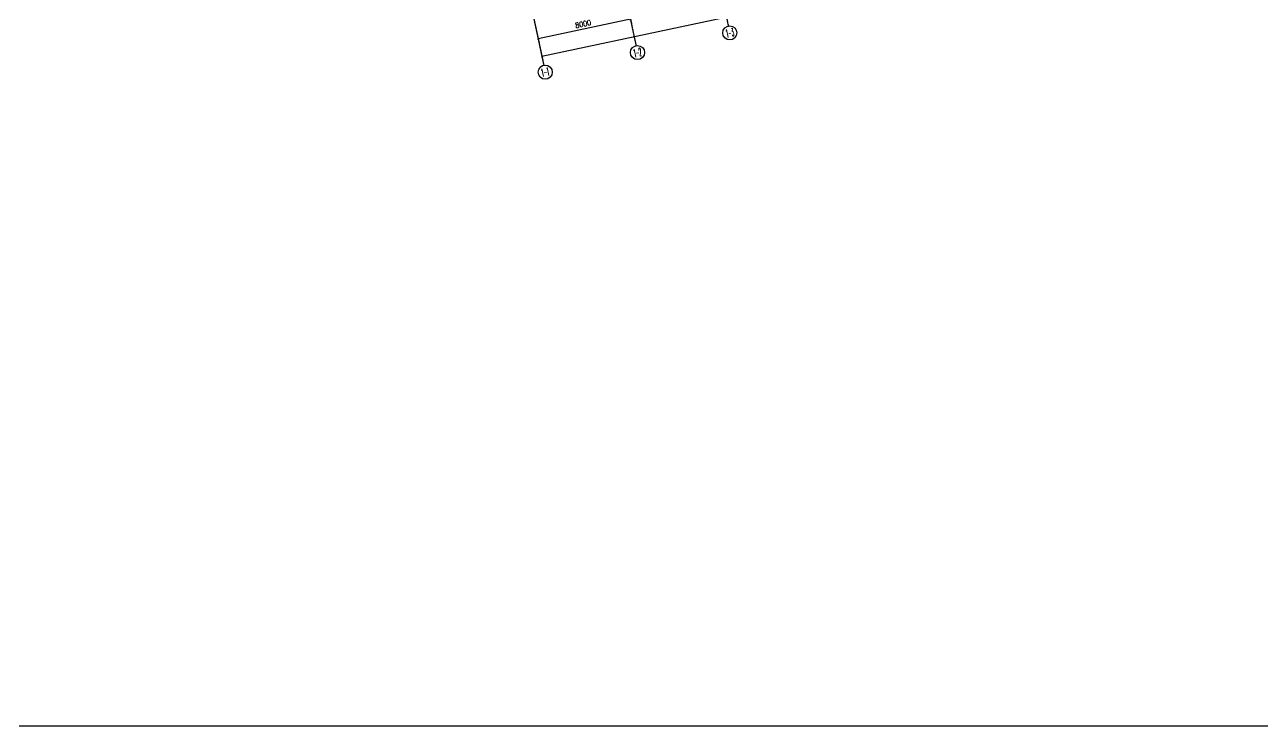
# Model space of a CAD drawing. Extents: x -781653 to 929899, y -292639 to -18670.
# Drawn here: x -372370 to -267441, y -281685 to -222176 of the extents above; entities that cross this region are included whole.
import ezdxf
from ezdxf.enums import TextEntityAlignment as Align

# ---------------------------------------------------------------- set-up
doc = ezdxf.new("R2010")
doc.units = 0
doc.header["$LTSCALE"] = 10
doc.header["$MEASUREMENT"] = 0
doc.linetypes.add('CENTER', pattern=[2, 1.25, -0.25, 0.25, -0.25])
doc.layers.get('0').update_dxf_attribs({"linetype": 'CONTINUOUS'})
doc.layers.get('Defpoints').update_dxf_attribs({"linetype": 'CONTINUOUS'})
for name, color, linetype in [('AXIS', 3, 'CONTINUOUS'), ('AXIS_TEXT', 7, 'CONTINUOUS'), ('DOTE', 8, 'CENTER'), ('PUB_DIM', 3, 'CONTINUOUS'), ('图框', 7, 'CONTINUOUS')]:
    doc.layers.add(name, color=color, linetype=linetype)
doc.layers.get('DOTE').off()
doc.styles.add('_TCH_AXIS', font='COMPLEX', dxfattribs={"bigfont": 'GBCBIG'})
doc.styles.add('COMPLEX', font='COMPLEX')
doc.styles.add('DIM_FONT', font='SIMPLEX', dxfattribs={"width": 0.8, "bigfont": 'HZTXT'})
doc.dimstyles.new('DIMN300', dxfattribs={"dimscale": 3, "dimtxt": 300, "dimasz": 100, "dimexe": 250, "dimexo": 300, "dimgap": 150, "dimtad": 1, "dimdec": 0, "dimzin": 0, "dimdsep": 46, "dimtxsty": 'DIM_FONT', "dimblk": 'ARCHTICK', "dimcen": 0.09, "dimclrt": 7, "dimazin": 2, "dimtfac": 1, "dimtdec": 0, "dimtix": 1, "dimtmove": 2, "dimatfit": 3, "dimfxl": 0, "dimtolj": 1, "dimtzin": 0, "dimarcsym": 0})

# ---------------------------------------------------------------- blocks, each defined once
blk = doc.blocks.new('_AXISO')
blk.add_circle((0, 0), 0.5)
at = {"layer": 'AXIS_TEXT', "style": 'COMPLEX', "width": 1.041667}
blk.add_attdef('A', text='', height=0.56, dxfattribs=at).set_placement((-0.25, -0.28), (0.25, -0.28), align=Align.FIT)
blk = doc.blocks.new('_ArchTick')
at = {"color": 0, "linetype": 'ByBlock', "const_width": 0.4}
blk.add_lwpolyline([(-0.5, -0.5), (0.5, 0.5)], dxfattribs=at)
blk = doc.blocks.new('*D229')
at = {"layer": 'Defpoints', "color": 0}
for p in [(27584, 8530), (19760, 6865), (20493, 3418)]:
    blk.add_point(p, dxfattribs=at)
at = {"layer": 'PUB_DIM', "color": 0, "lineweight": -2}
for p, q in [((27678, 8090), (28396, 4716)), ((19853, 6424), (20571, 3051)), ((28318, 5083), (20493, 3418))]:
    blk.add_line(p, q, dxfattribs=at)
at = {"layer": 'PUB_DIM', "color": 0, "lineweight": -2, "xscale": 150, "yscale": 150, "zscale": 150}
for p, rotation in [((28318, 5083), 12.01260007440828), ((20493, 3418), 192.0126000744082)]:
    blk.add_blockref('_ArchTick', p, dxfattribs=dict(at, rotation=rotation))
at = {"layer": 'PUB_DIM', "color": 7, "insert": (24312, 4691), "char_height": 450, "attachment_point": 5, "rotation": 12.0126, "style": 'DIM_FONT'}
blk.add_mtext('\\A1;8000', dxfattribs=at)
blk = doc.blocks.new('*D230')
at = {"layer": 'Defpoints', "color": 0}
for p in [(167844, 38375), (168889, 33466), (19760, 6865)]:
    blk.add_point(p, dxfattribs=at)
at = {"layer": 'PUB_DIM', "color": 0, "lineweight": -2}
for p, q in [((167938, 37935), (168967, 33099)), ((20804, 1955), (168889, 33466)), ((19853, 6424), (20882, 1589))]:
    blk.add_line(p, q, dxfattribs=at)
at = {"layer": 'PUB_DIM', "color": 0, "lineweight": -2, "xscale": 150, "yscale": 150, "zscale": 150}
for p, rotation in [((168889, 33466), 12.01260007422204), ((20804, 1955), 192.0126000742221)]:
    blk.add_blockref('_ArchTick', p, dxfattribs=dict(at, rotation=rotation))
at = {"layer": 'PUB_DIM', "color": 7, "insert": (94753, 18151), "char_height": 450, "attachment_point": 5, "rotation": 12.0126, "style": 'DIM_FONT'}
blk.add_mtext('\\A1;151400', dxfattribs=at)
blk = doc.blocks.new('A$C447C5B7F')
at = {"layer": 'AXIS', "linetype": 'ByBlock'}
for p, q in [((35409.2, 10194.7), (36617.4, 4516.9)), ((27584.4, 8529.7), (28792.6, 2851.9)), ((19759.6, 6864.6), (20967.8, 1186.9))]:
    blk.add_line(p, q, dxfattribs=at)
ref = blk.add_blockref('_AXISO', (36742.3, 3930), dxfattribs=dict(at, xscale=1200, yscale=1200, zscale=1200))
ref.add_attrib('A', '1-3', dxfattribs={"layer": 'AXIS_TEXT', "linetype": 'ByBlock', "height": 678.82, "rotation": 12.0126, "style": '_TCH_AXIS', "width": 0.381818}).set_placement((36480.9, 3527.4), (37144.9, 3668.7), align=Align.FIT)
ref = blk.add_blockref('_AXISO', (28917.5, 2265), dxfattribs=dict(at, xscale=1200, yscale=1200, zscale=1200))
ref.add_attrib('A', '1-2', dxfattribs={"layer": 'AXIS_TEXT', "linetype": 'ByBlock', "height": 678.82, "rotation": 12.0126, "style": '_TCH_AXIS', "width": 0.381818}).set_placement((28656.1, 1862.4), (29320.1, 2003.7), align=Align.FIT)
ref = blk.add_blockref('_AXISO', (21092.6, 600), dxfattribs=dict(at, xscale=1200, yscale=1200, zscale=1200))
ref.add_attrib('A', '1-1', dxfattribs={"layer": 'AXIS_TEXT', "linetype": 'ByBlock', "height": 678.82, "rotation": 12.0126, "style": '_TCH_AXIS', "width": 0.42}).set_placement((20831.3, 197.4), (21495.3, 338.7), align=Align.FIT)
at = {"layer": 'PUB_DIM'}
dim = blk.add_aligned_dim(p1=(19759.6, 6864.6), p2=(167844.2, 38375), distance=-5019.3, dimstyle='DIMN300', override={"dimscale": 1.5}, dxfattribs=at)
dim.commit()
dim.dimension.update_dxf_attribs({"geometry": '*D230', "text_midpoint": (94752.9, 18150.6)})
dim = blk.add_linear_dim(base=(20493, 3418.1), p1=(27584.4, 8529.7), p2=(19759.6, 6864.6), angle=12.0126, dimstyle='DIMN300', override={"dimscale": 1.5}, dxfattribs=at)
dim.commit()
dim.dimension.update_dxf_attribs({"geometry": '*D229', "text_midpoint": (24311.7, 4690.8)})

msp = doc.modelspace()

# ---------------------------------------------------------------- linework, layer by layer
at = {"layer": '图框'}
msp.add_lwpolyline([(-380394.8, -35385.3), (20863.3, -35385.3), (20863.3, -281685.3), (-380394.8, -281685.3)], close=True, dxfattribs=at)

# ---------------------------------------------------------------- block references
at = {"layer": 'DOTE'}
msp.add_blockref('A$C447C5B7F', (-349332.1, -226799.4), dxfattribs=at)

doc.saveas('drawing.dxf')
